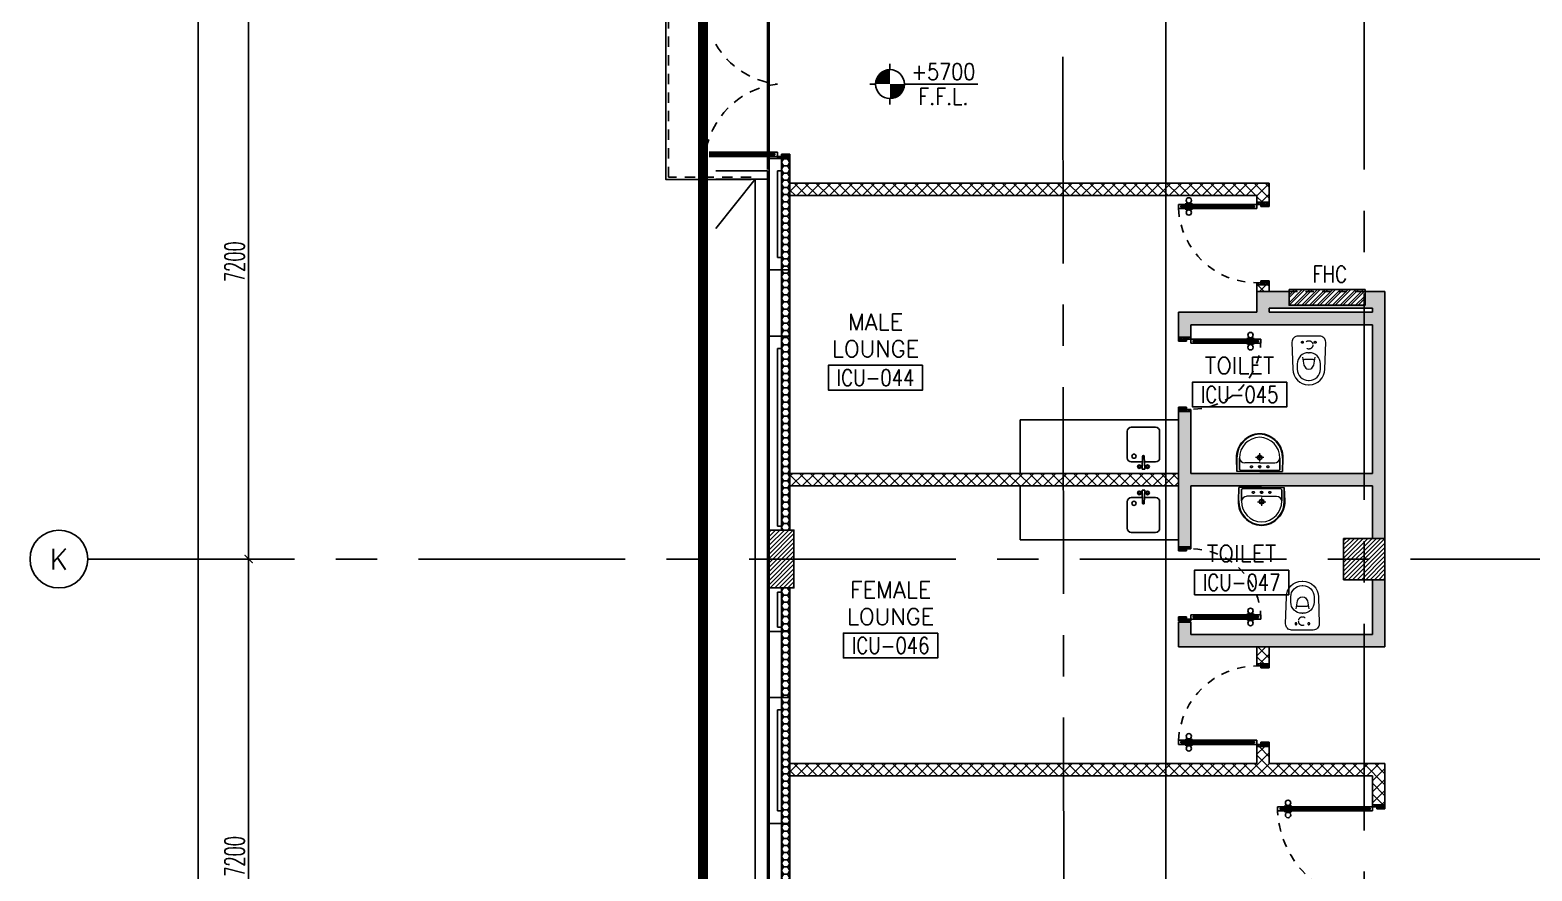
# Model space of a CAD drawing. Extents: x 276011.4 to 276105.3, y 57291.9 to 57371.4.
# Drawn here: x 276011.43 to 276029.6, y 57339.41 to 57349.59 of the extents above; entities that cross this region are included whole.
import ezdxf
from ezdxf.enums import TextEntityAlignment as Align

# ---------------------------------------------------------------- set-up
doc = ezdxf.new("R2010")
doc.units = 0
doc.header["$MEASUREMENT"] = 0
doc.header["$PDMODE"] = 34
for name, pattern in [('CENTER2', [1.125, 0.75, -0.125, 0.125, -0.125]), ('CENTERX2', [4, 2.5, -0.5, 0.5, -0.5]), ('DASHED', [0.75, 0.5, -0.25]), ('HIDDEN', [0.375, 0.25, -0.125]), ('HIDDEN2', [0.1875, 0.125, -0.0625])]:
    doc.linetypes.add(name, pattern=pattern)
doc.layers.get('0').update_dxf_attribs({"linetype": 'CONTINUOUS'})
doc.layers.get('DEFPOINTS').update_dxf_attribs({"linetype": 'CONTINUOUS'})
for name, color, linetype in [('AX-CR', 2, 'CONTINUOUS'), ('AX-DIM', 4, 'CONTINUOUS'), ('AX-TXT', 2, 'CONTINUOUS'), ('AXES', 11, 'CENTERX2'), ('COL', 5, 'CONTINUOUS'), ('DOOR', 7, 'CONTINUOUS'), ('ELEV', 2, 'CONTINUOUS'), ('FHC', 2, 'CONTINUOUS'), ('FIX', 3, 'CONTINUOUS'), ('HAT', 8, 'CONTINUOUS'), ('INSUL', 4, 'CONTINUOUS'), ('LEV-PL', 3, 'CONTINUOUS'), ('NON-MEDICAL', 5, 'CONTINUOUS'), ('RM-BOX', 4, 'CONTINUOUS'), ('RM-NAME', 2, 'CONTINUOUS'), ('RM-NO', 2, 'CONTINUOUS'), ('ROOF', 7, 'CONTINUOUS'), ('SHAFT', 3, 'CONTINUOUS'), ('STR', 5, 'CONTINUOUS'), ('SUNI-FUR', 11, 'CONTINUOUS'), ('TXT', 2, 'CONTINUOUS'), ('WALL', 2, 'CONTINUOUS'), ('WallType', 11, 'CONTINUOUS'), ('WallType2', 3, 'CONTINUOUS'), ('WIN', 3, 'CONTINUOUS')]:
    doc.layers.add(name, color=color, linetype=linetype)
doc.styles.add('ROMANS', font='ROMANS.shx', dxfattribs={"width": 0.6})
doc.styles.add('S', font='ROMANS.SHX')
doc.dimstyles.new('STANDARD in', dxfattribs={"dimtxt": 0.24, "dimasz": 0.1, "dimexe": 0.07, "dimexo": 0.05, "dimgap": 0.05, "dimtad": 1, "dimdec": 0, "dimlfac": 1000, "dimzin": 0, "dimdsep": 46, "dimtxsty": 'ROMANS', "dimblk": 'ARCHTICK', "dimcen": 0.05, "dimdle": 0.05, "dimclrd": 4, "dimclre": 4, "dimclrt": 2, "dimadec": 0, "dimazin": 0, "dimtfac": 1, "dimtdec": 0, "dimtmove": 2, "dimatfit": 3, "dimfxl": 0, "dimtolj": 1, "dimtzin": 0, "dimarcsym": 0})
pattern_1 = [(0, (0, 0), (0.075, 0.04330127), [0.05, -0.1]), (120, (0, 0), (-0.074999999836, 0.043301270284), [0.05, -0.1]), (60, (0, 0), (1.64e-10, 0.086602540284), [-0.1, 0.05])]
pattern_2 = [(45, (0, 0), (-0.066291260736, 0.066291260736), []), (135, (0, 0), (-0.066291260736, -0.066291260736), [])]

# ---------------------------------------------------------------- blocks, each defined once
blk = doc.blocks.new('*X82')
at = {"color": 0}
for p, q in [((73379, 162740), (73829, 163190)), ((73379, 162793), (73776, 163190)), ((73379, 162846), (73723, 163190)), ((73379, 162899), (73670, 163190)), ((73379, 162952), (73617, 163190)), ((73379, 163005), (73564, 163190)), ((73379, 163058), (73511, 163190)), ((73379, 163111), (73458, 163190)), ((73379, 163164), (73405, 163190)), ((73382, 162690), (73879, 163187)), ((73435, 162690), (73879, 163134)), ((73488, 162690), (73879, 163081)), ((73541, 162690), (73879, 163028)), ((73594, 162690), (73879, 162975)), ((73647, 162690), (73879, 162922)), ((73700, 162690), (73879, 162869)), ((73753, 162690), (73879, 162816)), ((73806, 162690), (73879, 162763)), ((73859, 162690), (73879, 162710))]:
    blk.add_line(p, q, dxfattribs=at)
blk = doc.blocks.new('AXL')
at = {"layer": 'AX-CR'}
blk.add_circle((-350, 0), 350, dxfattribs=at)
at = {"layer": 'AX-TXT', "style": 'ROMANS'}
blk.add_attdef('AX', text='', height=250, dxfattribs=at).set_placement((-350, 0), align=Align.MIDDLE)
blk = doc.blocks.new('_ARCHTICK')
at = {"color": 0, "linetype": 'ByBlock', "const_width": 0.15}
blk.add_lwpolyline([(-0.5, -0.5), (0.5, 0.5)], dxfattribs=at)
blk = doc.blocks.new('*D131')
at = {"layer": 'AX-DIM', "color": 4, "lineweight": -2, "ltscale": 0.3}
for p, q in [((276017.488, 57357.833), (276013.396, 57357.833)), ((276013.466, 57298.463), (276013.466, 57357.883)), ((276018.167, 57298.513), (276013.396, 57298.513))]:
    blk.add_line(p, q, dxfattribs=at)
at = {"layer": 'DEFPOINTS', "color": 0, "ltscale": 0.3}
for p in [(276013.466, 57357.833), (276017.538, 57357.833), (276018.217, 57298.513)]:
    blk.add_point(p, dxfattribs=at)
at = {"layer": 'AX-DIM', "color": 4, "lineweight": -2, "ltscale": 0.3, "xscale": 0.1, "yscale": 0.1, "zscale": 0.1}
for p, rotation in [((276013.466, 57357.833), 90), ((276013.466, 57298.513), 270)]:
    blk.add_blockref('_ARCHTICK', p, dxfattribs=dict(at, rotation=rotation))
at = {"layer": 'AX-DIM', "color": 2, "ltscale": 0.3, "insert": (276013.296, 57328.173), "char_height": 0.24, "attachment_point": 5, "rotation": 90, "style": 'ROMANS'}
blk.add_mtext('\\A1;59320', dxfattribs=at)
blk = doc.blocks.new('*D127')
at = {"layer": 'AX-DIM', "color": 4, "lineweight": -2, "ltscale": 0.3}
for p, q in [((276014.428, 57350.383), (276014.008, 57350.383)), ((276014.078, 57343.133), (276014.078, 57350.433)), ((276014.428, 57343.183), (276014.008, 57343.183))]:
    blk.add_line(p, q, dxfattribs=at)
at = {"layer": 'DEFPOINTS', "color": 0, "ltscale": 0.3}
for p in [(276014.078, 57350.383), (276014.478, 57350.383), (276014.478, 57343.183)]:
    blk.add_point(p, dxfattribs=at)
at = {"layer": 'AX-DIM', "color": 4, "lineweight": -2, "ltscale": 0.3, "xscale": 0.1, "yscale": 0.1, "zscale": 0.1}
for p, rotation in [((276014.078, 57350.383), 90), ((276014.078, 57343.183), 270)]:
    blk.add_blockref('_ARCHTICK', p, dxfattribs=dict(at, rotation=rotation))
at = {"layer": 'AX-DIM', "color": 2, "ltscale": 0.3, "insert": (276013.908, 57346.783), "char_height": 0.24, "attachment_point": 5, "rotation": 90, "style": 'ROMANS'}
blk.add_mtext('\\A1;7200', dxfattribs=at)
blk = doc.blocks.new('*D126')
at = {"layer": 'AX-DIM', "color": 4, "lineweight": -2, "ltscale": 0.3}
for p, q in [((276014.428, 57343.183), (276014.008, 57343.183)), ((276014.078, 57335.933), (276014.078, 57343.233)), ((276014.428, 57335.983), (276014.008, 57335.983))]:
    blk.add_line(p, q, dxfattribs=at)
at = {"layer": 'DEFPOINTS', "color": 0, "ltscale": 0.3}
for p in [(276014.078, 57343.183), (276014.478, 57343.183), (276014.478, 57335.983)]:
    blk.add_point(p, dxfattribs=at)
at = {"layer": 'AX-DIM', "color": 4, "lineweight": -2, "ltscale": 0.3, "xscale": 0.1, "yscale": 0.1, "zscale": 0.1}
for p, rotation in [((276014.078, 57343.183), 90), ((276014.078, 57335.983), 270)]:
    blk.add_blockref('_ARCHTICK', p, dxfattribs=dict(at, rotation=rotation))
at = {"layer": 'AX-DIM', "color": 2, "ltscale": 0.3, "insert": (276013.908, 57339.583), "char_height": 0.24, "attachment_point": 5, "rotation": 90, "style": 'ROMANS'}
blk.add_mtext('\\A1;7200', dxfattribs=at)
blk = doc.blocks.new('COL50')
at = {"layer": 'COL'}
blk.add_lwpolyline([(-250, 250), (-250, -250), (250, -250), (250, 250)], close=True, dxfattribs=at)
blk = doc.blocks.new('LEV1')
at = {"layer": 'LEV-PL'}
for p, q in [((0, 245), (0, 175)), ((-175, 0), (-245, 0)), ((175, 0), (1061, 0)), ((0, -175), (0, -245))]:
    blk.add_line(p, q, dxfattribs=at)
at = {"layer": 'LEV-PL', "const_width": 175}
for points in [[(-88, 0, -0.414214), (0, 88, -1)], [(88, 0, -0.414214), (0, -88, -1)]]:
    blk.add_lwpolyline(points, format="xyb", dxfattribs=at)
at = {"layer": 'LEV-PL'}
blk.add_circle((0, 0), 175, dxfattribs=at)
at = {"layer": 'LEV-PL', "color": 4, "style": 'S', "width": 0.85}
for tag, p in [('+0000', (646, 50)), ('F.F.L.', (646, -250))]:
    blk.add_attdef(tag, text='', height=200, dxfattribs=at).set_placement(p, align=Align.CENTER)
blk = doc.blocks.new('RM1')
at = {"layer": 'RM-BOX'}
blk.add_lwpolyline([(570, -200), (-570, -200), (-570, -500), (570, -500)], close=True, dxfattribs=at)
at = {"layer": 'RM-NAME', "style": 'ROMANS'}
for tag, p in [('ROOMNAME1', (0, 324)), ('ROOMNAME2', (0, 0))]:
    blk.add_attdef(tag, text='', height=200, dxfattribs=at).set_placement(p, align=Align.MIDDLE)
at = {"layer": 'RM-NO', "style": 'ROMANS', "width": 0.8}
blk.add_attdef('ROOMNO', text='', height=200, dxfattribs=at).set_placement((0, -350), align=Align.MIDDLE)
blk = doc.blocks.new('DOOR90')
at = {"layer": 'DOOR', "color": 0, "linetype": 'ByBlock'}
for p, q in [((-150, 0), (-150, -25)), ((-150, 0), (0, 0)), ((0, -50), (0, 0)), ((-1000, -25), (-1000, -75)), ((-1000, -75), (-1000, -25)), ((-950, -25), (-1000, -25)), ((-950, -75), (-1000, -75)), ((-970, -42), (-970, -58)), ((-950, -42), (-970, -42)), ((-950, -58), (-970, -58)), ((-950, -25), (-950, -42)), ((-950, -58), (-950, -75)), ((-918, -25), (-918, -18)), ((-828, -18), (-918, -18)), ((-918, -75), (-918, -82)), ((-828, -82), (-918, -82)), ((-905, -18), (-905, -9)), ((-905, -9), (-840, -9)), ((-905, -18), (-840, -18)), ((-905, -82), (-905, -91)), ((-905, -82), (-840, -82)), ((-905, -91), (-840, -91)), ((-840, -18), (-840, -9)), ((-840, -82), (-840, -91)), ((-828, -25), (-828, -18)), ((-828, -75), (-828, -82)), ((-200, -42), (-200, -25)), ((-200, -25), (-150, -25)), ((-180, -42), (-200, -42)), ((-200, -75), (-200, -58)), ((-200, -58), (-180, -58)), ((-150, -75), (-200, -75)), ((-180, -58), (-180, -42)), ((-150, -75), (-150, -25)), ((-150, -25), (-100, -25)), ((-100, -25), (-100, -50)), ((-100, -50), (0, -50)), ((-150, -900), (-150, -875)), ((-150, -875), (-100, -875)), ((0, -900), (-150, -900)), ((-150, -900), (0, -900)), ((-100, -850), (0, -850)), ((-100, -875), (-100, -850)), ((0, -850), (0, -900))]:
    blk.add_line(p, q, dxfattribs=at)
at = {"layer": 'DOOR', "color": 9, "linetype": 'ByBlock'}
for p, q in [((0, -50), (-114, 0)), ((0, -50), (-40, 0)), ((0, -50), (-100, -37)), ((0, -850), (-114, -900)), ((0, -850), (-100, -863)), ((0, -850), (-40, -900))]:
    blk.add_line(p, q, dxfattribs=at)
at = {"layer": 'DOOR', "linetype": 'ByBlock'}
for p, q in [((-200, -25), (-950, -25)), ((-200, -42), (-950, -42)), ((-200, -58), (-950, -58)), ((-950, -75), (-200, -75))]:
    blk.add_line(p, q, dxfattribs=at)
at = {"layer": 'DOOR', "color": 0, "linetype": 'ByBlock'}
for centre in [(-873, 24), (-873, -124)]:
    blk.add_circle(centre, 32.4, dxfattribs=at)
at = {"layer": 'DOOR', "color": 9, "linetype": 'ByBlock'}
for centre, radius, start, end in [((0, -50), 154, 161.1053, 166.2858), ((0, -50), 134, 158.1598, 169.28), ((0, -50), 94.4, 148.0182, 180), ((0, -50), 74.4, 137.7764, 180), ((0, -50), 114, 154.0838, 167.3774), ((0, -50), 54.4, 113.2074, 180), ((0, -50), 34.4, 90, 180), ((0, -50), 14.4, 90, 180), ((0, -850), 154, 193.7142, 198.8947), ((0, -850), 134, 190.72, 201.8402), ((0, -850), 94.4, 180, 211.9818), ((0, -850), 74.4, 180, 222.2236), ((0, -850), 54.4, 180, 246.7926), ((0, -850), 34.4, 180, 270), ((0, -850), 14.4, 180, 270)]:
    blk.add_arc(centre, radius, start, end, dxfattribs=at)
at = {"layer": 'DOOR', "linetype": 'HIDDEN', "ltscale": 0.5}
blk.add_arc((-150, -25), 850, 180, 270, dxfattribs=at)
blk = doc.blocks.new('DOOR100')
at = {"layer": 'DOOR', "color": 0, "linetype": 'ByBlock'}
for p, q in [((-25, 1300), (-75, 1300)), ((-75, 1300), (-25, 1300)), ((-75, 1250), (-75, 1300)), ((-25, 1250), (-25, 1300)), ((-82, 1205), (-91, 1205)), ((-91, 1205), (-91, 1140)), ((-82, 1140), (-91, 1140)), ((-75, 1218), (-82, 1218)), ((-82, 1128), (-82, 1218)), ((-82, 1205), (-82, 1140)), ((-75, 1128), (-82, 1128)), ((-58, 1250), (-75, 1250)), ((-42, 1270), (-58, 1270)), ((-58, 1250), (-58, 1270)), ((-42, 1250), (-42, 1270)), ((-25, 1250), (-42, 1250)), ((-25, 1218), (-18, 1218)), ((-25, 1128), (-18, 1128)), ((-18, 1128), (-18, 1218)), ((-18, 1205), (-9, 1205)), ((-18, 1205), (-18, 1140)), ((-18, 1140), (-9, 1140)), ((-9, 1205), (-9, 1140)), ((-75, 200), (-58, 200)), ((-75, 150), (-75, 200)), ((-58, 200), (-58, 180)), ((-42, 200), (-25, 200)), ((-42, 180), (-42, 200)), ((-25, 200), (-25, 150)), ((-1200, 0), (-1200, 150)), ((-1200, 150), (-1175, 150)), ((-1200, 150), (-1200, 0)), ((-1150, 0), (-1200, 0)), ((-1175, 150), (-1175, 100)), ((-1175, 100), (-1150, 100)), ((-1150, 100), (-1150, 0)), ((-75, 150), (-25, 150)), ((-58, 180), (-42, 180)), ((-50, 100), (-50, 0)), ((-25, 100), (-50, 100)), ((-50, 0), (0, 0)), ((0, 150), (-25, 150)), ((-25, 150), (-25, 100)), ((0, 150), (0, 0))]:
    blk.add_line(p, q, dxfattribs=at)
at = {"layer": 'DOOR', "linetype": 'ByBlock'}
for p, q in [((-75, 1250), (-75, 200)), ((-58, 200), (-58, 1250)), ((-42, 200), (-42, 1250)), ((-25, 200), (-25, 1250)), ((0, 0), (0, 150))]:
    blk.add_line(p, q, dxfattribs=at)
at = {"layer": 'DOOR', "color": 9, "linetype": 'ByBlock'}
for p, q in [((-1150, 0), (-1200, 114)), ((-1150, 0), (-1200, 40)), ((-1150, 0), (-1163, 100)), ((-50, 0), (0, 114)), ((-50, 0), (-37, 100)), ((-50, 0), (0, 40))]:
    blk.add_line(p, q, dxfattribs=at)
at = {"layer": 'DOOR', "color": 0, "linetype": 'ByBlock'}
for centre in [(-124, 1173), (24, 1173)]:
    blk.add_circle(centre, 32.4, dxfattribs=at)
at = {"layer": 'DOOR', "linetype": 'HIDDEN', "ltscale": 0.5}
blk.add_arc((-25, 150), 1150, 90, 180.0001, dxfattribs=at)
at = {"layer": 'DOOR', "color": 9, "linetype": 'ByBlock'}
for centre, radius, start, end in [((-1150, 0), 154, 103.7142, 108.8947), ((-1150, 0), 134, 100.72, 111.8402), ((-1150, 0), 94.4, 90, 121.9818), ((-1150, 0), 74.4, 90, 132.2236), ((-1150, 0), 54.4, 90, 156.7926), ((-1150, 0), 34.4, 90, 180), ((-1150, 0), 14.4, 90, 180), ((-50, 0), 94.4, 58.0182, 90), ((-50, 0), 74.4, 47.7764, 90), ((-50, 0), 54.4, 23.2074, 90), ((-50, 0), 34.4, 0, 90), ((-50, 0), 14.4, 0, 90), ((-50, 0), 134, 68.1598, 79.28), ((-50, 0), 114, 64.0838, 77.3774), ((-50, 0), 154, 71.1053, 76.2858)]:
    blk.add_arc(centre, radius, start, end, dxfattribs=at)
blk = doc.blocks.new('C11')
at = {"layer": 'HAT'}
h = blk.add_hatch(dxfattribs=at)
h.set_pattern_fill('ANSI31', color=256, scale=300, style=0)
h.set_pattern_definition([(45, (-248556.182, -75061.005), (-26.5165043, 26.5165043), [])])
h.paths.add_polyline_path([(300, 700), (0, 700), (0, 350), (300, 350)])
h.paths.add_polyline_path([(300, 350), (0, 350), (0, 0), (300, 0)])
at = {"layer": 'COL'}
blk.add_lwpolyline([(300, 700), (300, 0), (0, 0), (0, 700)], close=True, dxfattribs=at)
blk = doc.blocks.new('DOOR-10')
at = {"layer": 'DOOR', "color": 0, "linetype": 'ByBlock'}
for p, q in [((-26, 1100), (-76, 1100)), ((-76, 1100), (-26, 1100)), ((-76, 1050), (-76, 1100)), ((-26, 1050), (-26, 1100)), ((-83, 1005), (-92, 1005)), ((-92, 1005), (-92, 940)), ((-83, 940), (-92, 940)), ((-76, 1018), (-83, 1018)), ((-83, 928), (-83, 1018)), ((-83, 1005), (-83, 940)), ((-76, 928), (-83, 928)), ((-59, 1050), (-76, 1050)), ((-43, 1070), (-59, 1070)), ((-59, 1050), (-59, 1070)), ((-43, 1050), (-43, 1070)), ((-26, 1050), (-43, 1050)), ((-26, 1018), (-18, 1018)), ((-26, 928), (-18, 928)), ((-18, 928), (-18, 1018)), ((-18, 1005), (-9, 1005)), ((-18, 1005), (-18, 940)), ((-18, 940), (-9, 940)), ((-9, 1005), (-9, 940)), ((-76, 200), (-59, 200)), ((-76, 150), (-76, 200)), ((-59, 200), (-59, 180)), ((-43, 200), (-26, 200)), ((-43, 180), (-43, 200)), ((-26, 200), (-26, 150)), ((-1001, 0), (-1001, 150)), ((-1001, 150), (-976, 150)), ((-1001, 150), (-1001, 0)), ((-951, 0), (-1001, 0)), ((-976, 150), (-976, 100)), ((-976, 100), (-951, 100)), ((-951, 100), (-951, 0)), ((-76, 150), (-26, 150)), ((-59, 180), (-43, 180)), ((-51, 100), (-51, 0)), ((-26, 100), (-51, 100)), ((-51, 0), (-1, 0)), ((-1, 150), (-26, 150)), ((-26, 150), (-26, 100))]:
    blk.add_line(p, q, dxfattribs=at)
at = {"layer": 'DOOR', "linetype": 'ByBlock'}
for p, q in [((-76, 1050), (-76, 200)), ((-59, 200), (-59, 1050)), ((-43, 200), (-43, 1050)), ((-26, 200), (-26, 1050))]:
    blk.add_line(p, q, dxfattribs=at)
at = {"layer": 'DOOR', "color": 9, "linetype": 'ByBlock'}
for p, q in [((-951, 0), (-1001, 114)), ((-951, 0), (-1001, 40)), ((-951, 0), (-964, 100)), ((-51, 0), (-1, 114)), ((-51, 0), (-37, 100)), ((-51, 0), (-1, 40)), ((-1, 0), (-1, 150))]:
    blk.add_line(p, q, dxfattribs=at)
at = {"layer": 'DOOR', "color": 0, "linetype": 'ByBlock'}
for centre in [(-124, 973), (23, 973)]:
    blk.add_circle(centre, 32.4, dxfattribs=at)
at = {"layer": 'DOOR', "linetype": 'HIDDEN', "ltscale": 0.5}
blk.add_arc((-23, 149), 952, 93.1482, 179.9482, dxfattribs=at)
at = {"layer": 'DOOR', "color": 9, "linetype": 'ByBlock'}
for centre, radius, start, end in [((-951, 0), 154, 103.7142, 108.8947), ((-951, 0), 134, 100.72, 111.8402), ((-951, 0), 94.4, 90, 121.9818), ((-951, 0), 74.4, 90, 132.2236), ((-951, 0), 54.4, 90, 156.7926), ((-951, 0), 34.4, 90, 180), ((-951, 0), 14.4, 90, 180), ((-51, 0), 94.4, 58.0182, 90), ((-51, 0), 74.4, 47.7764, 90), ((-51, 0), 54.4, 23.2074, 90), ((-51, 0), 34.4, 0, 90), ((-51, 0), 14.4, 0, 90), ((-51, 0), 134, 68.1598, 79.28), ((-51, 0), 114, 64.0838, 77.3774), ((-51, 0), 154, 71.1053, 76.2858)]:
    blk.add_arc(centre, radius, start, end, dxfattribs=at)
blk = doc.blocks.new('WC1')
at = {"layer": 'FIX', "lineweight": 20}
for p, q in [((-210, 204), (-538, 194)), ((-727, 5), (-727, -5)), ((-674, 5), (-674, -5)), ((-534, 24), (-540, 0)), ((-540, 0), (-534, -24)), ((-475, 141), (-538, 141)), ((-395, 76), (-490, 60)), ((-339, 5), (-339, -5)), ((-538, -141), (-475, -141)), ((-490, -60), (-395, -76)), ((-538, -194), (-210, -204))]:
    blk.add_line(p, q, dxfattribs=at)
at = {"layer": 'FIX', "linetype": 'Continuous', "lineweight": 20}
blk.add_line((-420, -47), (-420, 45), dxfattribs=at)
at = {"layer": 'FIX', "lineweight": 20}
blk.add_lwpolyline([(-213, -204), (-210, -204, 0.414214), (-137, -131), (-137, 0), (-137, 131, 0.414214), (-210, 204)], format="xyb", dxfattribs=at)
at = {"layer": 'FIX', "linetype": 'HIDDEN2', "lineweight": 20, "ltscale": 0.3}
blk.add_circle((-245, 0), 49.8, dxfattribs=at)
at = {"layer": 'FIX', "linetype": 'HIDDEN', "lineweight": 20, "ltscale": 0.05}
for centre in [(-213, 78), (-213, -77)]:
    blk.add_circle(centre, 11.6, dxfattribs=at)
at = {"layer": 'FIX', "lineweight": 20}
for centre, radius, start, end in [((-538, 5), 189, 90, 180), ((-538, 5), 136, 90, 180), ((-473, -7), 68.2, 128.9242, 152.8468), ((-464, -18), 82, 108.496, 128.9242), ((-475, 5), 136, 360, 90), ((-538, -5), 189, 180, 270), ((-538, -5), 136, 180, 270), ((-473, 7), 68.2, 207.1532, 231.0758), ((-464, 18), 82, 231.0758, 251.504), ((-475, -5), 136, 270, 0)]:
    blk.add_arc(centre, radius, start, end, dxfattribs=at)
at = {"layer": 'FIX', "linetype": 'Continuous', "lineweight": 20}
for centre, start, end in [((-443, 46), 357.6662, 91.6121), ((-442, -46), 268.3879, 2.3338)]:
    blk.add_arc(centre, 22.3, start, end, dxfattribs=at)
blk = doc.blocks.new('LAV1')
at = {"layer": 'FIX', "linetype": 'ByBlock', "ltscale": 0.3}
for p, q in [((-280, 210), (-275, 50)), ((-245, 210), (-245, 85)), ((245, 210), (245, 85)), ((280, 210), (275, 50)), ((0, 60), (-220, 60)), ((0, 60), (220, 60))]:
    blk.add_line(p, q, dxfattribs=at)
at = {"layer": 'FIX', "linetype": 'Continuous', "lineweight": 20}
for p, q in [((-275, 210), (-275, 50)), ((275, 210), (275, 50)), ((0, 50), (-275, 50)), ((0, 50), (-252, 50)), ((0, 155), (-181, 155)), ((0, 155), (181, 155)), ((0, 50), (252, 50)), ((0, 50), (275, 50))]:
    blk.add_line(p, q, dxfattribs=at)
at = {"layer": 'FIX', "linetype": 'DASHED', "lineweight": 20, "ltscale": 0.05}
for p, q in [((50, 220), (-50, 220)), ((0, 170), (0, 270)), ((0, 170), (0, 270))]:
    blk.add_line(p, q, dxfattribs=at)
at = {"layer": 'FIX', "lineweight": 20}
for p, q in [((16, 107), (-15, 107)), ((0, 92), (0, 123))]:
    blk.add_line(p, q, dxfattribs=at)
for centre, radius in [((0, 220), 29.5), ((0, 220), 22.5), ((0, 107), 15.5)]:
    blk.add_circle(centre, radius, dxfattribs=at)
at = {"layer": 'FIX', "linetype": 'HIDDEN', "lineweight": 20, "ltscale": 0.05}
for centre in [(-100, 107), (100, 107)]:
    blk.add_circle(centre, 12.4, dxfattribs=at)
at = {"layer": 'FIX', "linetype": 'ByBlock', "ltscale": 0.3}
for centre, radius, start, end in [((7, 220), 287, 91.3776, 182.0064), ((-7, 220), 287, 357.9936, 88.6224), ((-220, 85), 24.9, 179.7021, 269.9486), ((220, 85), 24.9, 270.0514, 0.2979)]:
    blk.add_arc(centre, radius, start, end, dxfattribs=at)
at = {"layer": 'FIX', "linetype": 'Continuous', "lineweight": 20}
for centre, radius, start, end in [((8, 217), 283, 91.6988, 181.351), ((8, 212), 253, 91.7328, 180.4884), ((-8, 217), 283, 358.649, 88.3012), ((-8, 212), 253, 359.5116, 88.2672), ((-179, 222), 66.9, 190.2006, 268.0786), ((179, 222), 66.9, 271.9214, 349.7994)]:
    blk.add_arc(centre, radius, start, end, dxfattribs=at)

msp = doc.modelspace()

# ---------------------------------------------------------------- hatches: boundary and pattern name
at = {"layer": 'FHC', "linetype": 'ByBlock', "ltscale": 0.3}
h = msp.add_hatch(dxfattribs=at)
h.set_pattern_fill('ANSI32', color=250, scale=0.175, style=0)
h.set_pattern_definition([(45, (275794.469317, 57315.20442), (-0.046403883, 0.046403883), []), (45, (275794.50025, 57315.20442), (-0.046403883, 0.046403883), [])])
h.paths.add_polyline_path([(276027.5855, 57346.2554), (276027.5855, 57346.4454), (276026.6655, 57346.4454), (276026.6655, 57346.2554)])
h.paths.add_polyline_path([(276026.4529, 57345.8343), (276026.4529, 57346.2551), (276026.7154, 57346.2551), (276026.7154, 57345.8343)], flags=9)
at = {"layer": 'WallType', "linetype": 'ByBlock', "ltscale": 0.3}
h = msp.add_hatch(dxfattribs=at)
h.set_pattern_fill('ANSI37', color=256, scale=0.75, style=0)
h.set_pattern_definition(pattern_2)
h.paths.add_polyline_path([(276023.9307, 57347.7329), (276020.6255, 57347.7329), (276020.6255, 57347.5829), (276023.9308, 57347.5829)])
h.paths.add_polyline_path([(276025.1755, 57347.7329), (276023.9307, 57347.7329), (276023.9308, 57347.5829), (276025.1755, 57347.5829)])
h.paths.add_polyline_path([(276026.4255, 57347.7329), (276025.1755, 57347.7329), (276025.1755, 57347.5829), (276026.2755, 57347.5829), (276026.2755, 57347.5017), (276026.4255, 57347.5017)])
h.paths.add_polyline_path([(276026.4255, 57346.5017), (276026.2755, 57346.5017), (276026.2755, 57346.4204), (276026.4255, 57346.4204)])
h = msp.add_hatch(dxfattribs=at)
h.set_pattern_fill('ANSI37', color=256, scale=0.75, style=0)
h.set_pattern_definition(pattern_2)
h.paths.add_polyline_path([(276023.9339, 57344.2204), (276020.6255, 57344.2204), (276020.6255, 57344.0704), (276023.934, 57344.0704)])
h.paths.add_polyline_path([(276025.1755, 57344.2204), (276023.9339, 57344.2204), (276023.934, 57344.0704), (276025.1755, 57344.0704)])
h.paths.add_polyline_path([(276025.3255, 57344.2204), (276025.1755, 57344.2204), (276025.1755, 57344.0704), (276025.3255, 57344.0704)])
h = msp.add_hatch(dxfattribs=at)
h.set_pattern_fill('ANSI37', color=256, scale=0.75, style=0)
h.set_pattern_definition(pattern_2)
h.paths.add_polyline_path([(276023.9371, 57340.7079), (276020.6255, 57340.7079), (276020.6255, 57340.5579), (276023.9372, 57340.5579)])
h.paths.add_polyline_path([(276025.1755, 57340.7079), (276023.9371, 57340.7079), (276023.9372, 57340.5579), (276025.1755, 57340.5579)])
h.paths.add_polyline_path([(276027.5755, 57340.7079), (276026.4255, 57340.7079), (276026.4255, 57340.9142), (276026.2755, 57340.9142), (276026.2755, 57340.7079), (276025.1755, 57340.7079), (276025.1755, 57340.5579), (276027.5755, 57340.5579)])
h.paths.add_polyline_path([(276027.8255, 57340.7079), (276027.5755, 57340.7079), (276027.5755, 57340.5579), (276027.6755, 57340.5579), (276027.6755, 57340.2079), (276027.8255, 57340.2079)])
h.paths.add_polyline_path([(276026.4255, 57342.1204), (276026.2755, 57342.1204), (276026.2755, 57341.9142), (276026.4255, 57341.9142)])
at = {"layer": 'WallType2', "linetype": 'ByBlock', "ltscale": 0.3}
h = msp.add_hatch(dxfattribs=at)
h.set_pattern_fill('HONEY', color=256, scale=0.4, style=0)
h.set_pattern_definition(pattern_1)
h.paths.add_polyline_path([(276020.6255, 57346.6829), (276020.5255, 57346.6829), (276020.5255, 57345.8829), (276020.6255, 57345.8829)])
h.paths.add_polyline_path([(276020.6255, 57347.7329), (276020.6255, 57347.8829), (276020.6255, 57348.0329), (276020.5255, 57348.0329), (276020.5255, 57346.6829), (276020.6255, 57346.6829)])
h = msp.add_hatch(dxfattribs=at)
h.set_pattern_fill('HONEY', color=256, scale=0.4, style=0)
h.set_pattern_definition(pattern_1)
h.paths.add_polyline_path([(276027.8255, 57346.4204), (276027.5855, 57346.4204), (276027.5855, 57346.2554), (276027.5755, 57346.2554), (276027.5755, 57346.2204), (276027.6755, 57346.2204), (276027.6755, 57346.1704), (276027.5755, 57346.1704), (276027.5755, 57346.0204), (276027.6755, 57346.0204), (276027.6755, 57344.2204), (276027.5755, 57344.2204), (276027.5755, 57344.0704), (276027.6755, 57344.0704), (276027.6755, 57343.4329), (276027.8255, 57343.4329)])
h.paths.add_polyline_path([(276027.8255, 57342.9329), (276027.6755, 57342.9329), (276027.6755, 57342.2704), (276027.5755, 57342.2704), (276027.5755, 57342.1204), (276027.8255, 57342.1204)])
h.paths.add_polyline_path([(276027.5755, 57342.2704), (276025.4755, 57342.2704), (276025.4755, 57342.4204), (276025.3255, 57342.4204), (276025.3255, 57342.1204), (276026.2755, 57342.1204), (276027.5755, 57342.1204)])
h.paths.add_polyline_path([(276025.4755, 57344.0704), (276027.5755, 57344.0704), (276027.5755, 57344.2204), (276025.4755, 57344.2204), (276025.4755, 57344.9704), (276025.3255, 57344.9704), (276025.3255, 57344.2204), (276025.3255, 57343.3204), (276025.4755, 57343.3204)])
h.paths.add_polyline_path([(276025.4755, 57346.0204), (276027.5755, 57346.0204), (276027.5755, 57346.1704), (276026.4263, 57346.1704), (276026.4255, 57346.2204), (276027.5755, 57346.2204), (276027.5755, 57346.2554), (276026.6655, 57346.2554), (276026.6655, 57346.4204), (276026.2755, 57346.4204), (276026.2755, 57346.1704), (276025.3255, 57346.1704), (276025.3255, 57345.8704), (276025.4755, 57345.8704)])
h = msp.add_hatch(dxfattribs=at)
h.set_pattern_fill('HONEY', color=256, scale=0.4, style=0)
h.set_pattern_definition(pattern_1)
h.paths.add_polyline_path([(276020.6255, 57345.8829), (276020.5255, 57345.8829), (276020.5255, 57343.5329), (276020.6255, 57343.5329), (276020.6255, 57344.2204)])
h = msp.add_hatch(dxfattribs=at)
h.set_pattern_fill('HONEY', color=256, scale=0.4, style=0)
h.set_pattern_definition(pattern_1)
h.paths.add_polyline_path([(276020.6255, 57342.8329), (276020.5255, 57342.8329), (276020.5255, 57342.3079), (276020.6255, 57342.3079)])
h = msp.add_hatch(dxfattribs=at)
h.set_pattern_fill('HONEY', color=256, scale=0.4, style=0)
h.set_pattern_definition(pattern_1)
h.paths.add_polyline_path([(276020.6255, 57342.3079), (276020.5255, 57342.3079), (276020.5255, 57341.5079), (276020.6255, 57341.5079)])
h = msp.add_hatch(dxfattribs=at)
h.set_pattern_fill('HONEY', color=256, scale=0.4, style=0)
h.set_pattern_definition(pattern_1)
h.paths.add_polyline_path([(276020.6255, 57340.7079), (276020.6255, 57341.5079), (276020.5255, 57341.5079), (276020.5255, 57339.9829), (276020.6255, 57339.9829)])
h = msp.add_hatch(dxfattribs=at)
h.set_pattern_fill('HONEY', color=256, scale=0.4, style=0)
h.set_pattern_definition(pattern_1)
h.paths.add_polyline_path([(276020.6255, 57339.9829), (276020.5255, 57339.9829), (276020.5255, 57339.1829), (276020.6255, 57339.1829)])

# ---------------------------------------------------------------- linework, layer by layer
at = {"layer": 'AXES'}
for p, q in [((276027.5755, 57291.8986), (276027.5755, 57370.7113)), ((276020.3555, 57291.8986), (276020.3555, 57370.3613)), ((276020.3755, 57291.8986), (276020.3755, 57370.3613)), ((276023.9755, 57298.7629), (276023.9217, 57357.5829)), ((276012.1331, 57343.1829), (276036.5755, 57343.1829))]:
    msp.add_line(p, q, dxfattribs=at)
at = {"layer": 'DOOR', "linetype": 'ByBlock'}
for p, q in [((276019.6505, 57348.1079), (276020.4255, 57348.1079)), ((276020.4255, 57348.0909), (276019.6505, 57348.0909)), ((276020.4255, 57348.0749), (276019.6505, 57348.0749)), ((276020.4255, 57348.0579), (276019.6505, 57348.0579))]:
    msp.add_line(p, q, dxfattribs=at)
at = {"layer": 'DOOR', "color": 0, "linetype": 'ByBlock'}
for p, q in [((276020.4255, 57348.1079), (276020.4255, 57348.0909)), ((276020.4755, 57348.1079), (276020.4255, 57348.1079)), ((276020.4255, 57348.0909), (276020.4455, 57348.0909)), ((276020.4455, 57348.0909), (276020.4455, 57348.0749)), ((276020.4755, 57348.1079), (276020.4755, 57348.0579)), ((276020.5255, 57348.0829), (276020.6255, 57348.0829)), ((276020.5255, 57348.0579), (276020.5255, 57348.0829)), ((276020.6255, 57348.0829), (276020.6255, 57348.0329)), ((276020.4255, 57348.0749), (276020.4255, 57348.0579)), ((276020.4455, 57348.0749), (276020.4255, 57348.0749)), ((276020.4255, 57348.0579), (276020.4755, 57348.0579)), ((276020.4755, 57348.0329), (276020.4755, 57348.0579)), ((276020.4755, 57348.0579), (276020.5255, 57348.0579)), ((276020.6255, 57348.0329), (276020.4755, 57348.0329))]:
    msp.add_line(p, q, dxfattribs=at)
at = {"layer": 'DOOR', "color": 9, "linetype": 'ByBlock'}
for q in [(276020.5118, 57348.0329), (276020.5255, 57348.0696), (276020.5854, 57348.0329)]:
    msp.add_line((276020.6255, 57348.0829), q, dxfattribs=at)
at = {"layer": 'DOOR', "linetype": 'HIDDEN', "ltscale": 0.5}
for centre, start, end in [((276020.5827, 57349.9152), 210.22773, 263.76895), ((276020.5827, 57347.9507), 96.23105, 173.76905)]:
    msp.add_arc(centre, 0.9881, start, end, dxfattribs=at)
at = {"layer": 'DOOR', "color": 9, "linetype": 'ByBlock'}
for radius, start, end in [(0.0944, 180, 211.98181), (0.0744, 180, 222.22357), (0.0544, 180, 246.79262), (0.0344, 180, 270), (0.0144, 180, 270), (0.1544, 193.71423, 198.89471), (0.1344, 190.71998, 201.84015), (0.1144, 192.62257, 205.91616)]:
    msp.add_arc((276020.6255, 57348.0829), radius, start, end, dxfattribs=at)
at = {"layer": 'ELEV', "linetype": 'CENTER2', "const_width": 0.12}
msp.add_lwpolyline([(276019.5748, 57297.3867), (276019.5748, 57361.2249)], dxfattribs=at)
at = {"layer": 'FHC', "linetype": 'ByBlock', "ltscale": 0.3}
msp.add_lwpolyline([(276026.6655, 57346.4454), (276027.5855, 57346.4454), (276027.5855, 57346.2554), (276026.6655, 57346.2554)], close=True, dxfattribs=at)
at = {"layer": 'INSUL'}
for p, q in [((276020.5255, 57346.6829), (276020.5255, 57348.0329)), ((276020.4755, 57346.8329), (276020.4755, 57347.8829)), ((276020.4755, 57347.8829), (276020.5255, 57347.8829)), ((276020.4755, 57346.8329), (276020.5255, 57346.8329)), ((276020.4755, 57343.5829), (276020.4755, 57345.7329)), ((276020.4755, 57345.7329), (276020.5255, 57345.7329)), ((276020.5255, 57343.5329), (276020.5255, 57345.8829)), ((276020.4755, 57343.5829), (276020.5255, 57343.5829)), ((276020.5255, 57342.8329), (276020.5255, 57342.3079)), ((276020.4755, 57342.7829), (276020.4755, 57342.3609)), ((276020.5255, 57342.7829), (276020.4755, 57342.7829)), ((276020.5225, 57342.3579), (276020.4785, 57342.3579)), ((276020.4755, 57341.3549), (276020.4755, 57340.1329)), ((276020.4785, 57341.3579), (276020.5225, 57341.3579)), ((276020.5255, 57341.5079), (276020.5255, 57339.9829)), ((276020.4755, 57340.1329), (276020.5255, 57340.1329))]:
    msp.add_line(p, q, dxfattribs=at)
for centre, start, end in [((276020.4785, 57342.3609), 180, 270), ((276020.5225, 57342.3609), 270, 360), ((276020.4785, 57341.3549), 90, 180), ((276020.5225, 57341.3549), 360, 90)]:
    msp.add_arc(centre, 0.003, start, end, dxfattribs=at)
at = {"layer": 'NON-MEDICAL'}
for p, q in [((276023.411, 57344.8704), (276025.3255, 57344.8704)), ((276023.411, 57344.2204), (276023.411, 57344.8704)), ((276024.7068, 57344.7296), (276024.7068, 57344.4085)), ((276025.0496, 57344.7795), (276024.7567, 57344.7795)), ((276025.0995, 57344.4085), (276025.0995, 57344.7296)), ((276024.7567, 57344.3586), (276024.8931, 57344.3586)), ((276024.8871, 57344.2704), (276024.8931, 57344.4257)), ((276024.8871, 57344.2704), (276024.9191, 57344.2704)), ((276024.9191, 57344.2704), (276024.9131, 57344.4257)), ((276024.9131, 57344.3586), (276025.0496, 57344.3586)), ((276023.411, 57344.065), (276023.411, 57343.415)), ((276024.7567, 57343.9268), (276024.8931, 57343.9268)), ((276024.8871, 57344.015), (276024.9191, 57344.015)), ((276024.8871, 57344.015), (276024.8931, 57343.8597)), ((276024.9191, 57344.015), (276024.9131, 57343.8597)), ((276024.9131, 57343.9268), (276025.0496, 57343.9268)), ((276024.7068, 57343.5558), (276024.7068, 57343.8769)), ((276025.0995, 57343.8769), (276025.0995, 57343.5558)), ((276023.411, 57343.415), (276025.3255, 57343.415)), ((276025.0496, 57343.506), (276024.7567, 57343.506))]:
    msp.add_line(p, q, dxfattribs=at)
for centre, radius in [((276024.7887, 57344.4281), 0.0255), ((276024.8534, 57344.3015), 0.0217), ((276024.8534, 57344.3015), 0.014), ((276024.9529, 57344.3015), 0.0217), ((276024.9529, 57344.3015), 0.014), ((276024.8534, 57343.9839), 0.0217), ((276024.8534, 57343.9839), 0.014), ((276024.9529, 57343.9839), 0.0217), ((276024.9529, 57343.9839), 0.014), ((276024.7887, 57343.8574), 0.0255)]:
    msp.add_circle(centre, radius, dxfattribs=at)
for centre, radius, start, end in [((276024.7567, 57344.7296), 0.0499, 90, 180), ((276025.0496, 57344.7296), 0.0499, 0, 90), ((276024.7567, 57344.4085), 0.0499, 180, 270), ((276024.9031, 57344.4257), 0.00997, 0, 180), ((276025.0496, 57344.4085), 0.0499, 270, 0), ((276024.7567, 57343.8769), 0.0499, 90, 180), ((276025.0496, 57343.8769), 0.0499, 0, 90), ((276024.9031, 57343.8597), 0.00997, 180, 0), ((276024.7567, 57343.5558), 0.0499, 180, 270), ((276025.0496, 57343.5558), 0.0499, 270, 0)]:
    msp.add_arc(centre, radius, start, end, dxfattribs=at)
at = {"layer": 'ROOF'}
for p, q in [((276020.3555, 57347.8829), (276019.729, 57347.8829)), ((276020.3555, 57347.7829), (276019.729, 57347.7829)), ((276020.2055, 57336.2329), (276020.2055, 57347.7829)), ((276020.2055, 57347.7829), (276020.3499, 57347.7829)), ((276020.3555, 57336.2329), (276020.3555, 57347.7779))]:
    msp.add_line(p, q, dxfattribs=at)
at = {"layer": 'SHAFT'}
msp.add_line((276020.2055, 57347.7829), (276019.729, 57347.1867), dxfattribs=at)
at = {"layer": 'STR'}
msp.add_line((276020.3555, 57347.7829), (276020.3555, 57347.8829), dxfattribs=at)
msp.add_lwpolyline([(276020.1555, 57347.7779), (276019.1255, 57347.7779), (276019.1255, 57350.4129), (276020.2055, 57350.4129)], dxfattribs=at)
at = {"layer": 'STR', "linetype": 'HIDDEN2'}
msp.add_lwpolyline([(276020.1555, 57347.8079), (276019.1555, 57347.8079), (276019.1555, 57350.3829), (276020.2055, 57350.3829)], dxfattribs=at)
at = {"layer": 'SUNI-FUR', "linetype": 'Continuous'}
msp.add_line((276025.1755, 57298.7629), (276025.1755, 57357.5829), dxfattribs=at)
at = {"layer": 'WALL', "linetype": 'ByBlock'}
for p, q in [((276020.3755, 57348.0329), (276020.6255, 57348.0329)), ((276020.3755, 57348.0329), (276020.3755, 57347.8829)), ((276020.6255, 57348.0329), (276020.6255, 57347.8829)), ((276026.2755, 57347.5017), (276026.4255, 57347.5017)), ((276027.6755, 57342.2704), (276027.6755, 57342.9329)), ((276026.2755, 57341.9142), (276026.4255, 57341.9142)), ((276026.2755, 57340.9142), (276026.4255, 57340.9142)), ((276027.8255, 57340.2079), (276027.8255, 57340.7079)), ((276027.6755, 57340.2079), (276027.6755, 57340.5579))]:
    msp.add_line(p, q, dxfattribs=at)
at = {"layer": 'WALL'}
for p, q in [((276020.3755, 57346.6829), (276020.3755, 57347.8829)), ((276020.6255, 57347.7329), (276020.6255, 57347.8829)), ((276020.6255, 57347.7329), (276026.4255, 57347.7329)), ((276020.6255, 57346.6829), (276020.6255, 57347.7329)), ((276026.4255, 57347.5017), (276026.4255, 57347.7329)), ((276020.6255, 57347.5829), (276026.2755, 57347.5829)), ((276026.2755, 57347.5017), (276026.2755, 57347.5829)), ((276020.3755, 57346.6829), (276020.6255, 57346.6829)), ((276026.2755, 57346.1704), (276026.2755, 57346.5017)), ((276026.4255, 57346.5017), (276026.2755, 57346.5017)), ((276026.4255, 57346.4204), (276026.4255, 57346.5017)), ((276026.2755, 57346.4204), (276026.6655, 57346.4204)), ((276026.6655, 57346.4159), (276026.6655, 57346.2554)), ((276027.5855, 57346.4204), (276027.8255, 57346.4204)), ((276027.5855, 57346.2554), (276027.5855, 57346.4204)), ((276027.8255, 57342.1204), (276027.8255, 57346.4204)), ((276025.3255, 57346.1704), (276026.2755, 57346.1704)), ((276025.3255, 57345.8704), (276025.3255, 57346.1704)), ((276026.4255, 57346.2204), (276027.6755, 57346.2204)), ((276026.4255, 57346.2204), (276026.4263, 57346.1704)), ((276026.4263, 57346.1704), (276027.6755, 57346.1704)), ((276026.6655, 57346.2554), (276027.5855, 57346.2554)), ((276027.6755, 57346.1704), (276027.6755, 57346.2204)), ((276025.4755, 57346.0204), (276027.6755, 57346.0204)), ((276025.4755, 57345.8704), (276025.4755, 57346.0204)), ((276027.6755, 57344.2204), (276027.6755, 57346.0204)), ((276020.3755, 57343.5329), (276020.3755, 57345.8829)), ((276020.3755, 57345.8829), (276020.6255, 57345.8829)), ((276020.6255, 57344.2204), (276020.6255, 57345.8829)), ((276025.3255, 57345.8704), (276025.4755, 57345.8704)), ((276025.3255, 57344.9704), (276025.4755, 57344.9704)), ((276025.3255, 57344.2204), (276025.3255, 57344.9704)), ((276025.4755, 57344.2204), (276025.4755, 57344.9704)), ((276020.6255, 57343.5329), (276020.6255, 57344.2204)), ((276020.6255, 57344.2204), (276025.3255, 57344.2204)), ((276025.3255, 57343.3204), (276025.3255, 57344.2204)), ((276025.4755, 57344.2204), (276027.6755, 57344.2204)), ((276027.5755, 57344.2204), (276027.6755, 57344.2204)), ((276020.6255, 57344.0704), (276025.3255, 57344.0704)), ((276025.4755, 57343.3204), (276025.4755, 57344.0704)), ((276025.4755, 57344.0704), (276027.6755, 57344.0704)), ((276027.6755, 57343.4329), (276027.6755, 57344.0704)), ((276025.3255, 57343.3204), (276025.4755, 57343.3204)), ((276020.3755, 57342.8329), (276020.3755, 57342.3079)), ((276020.6255, 57342.8329), (276020.6255, 57342.3079)), ((276020.3755, 57342.3079), (276020.6255, 57342.3079)), ((276025.3255, 57342.1204), (276025.3255, 57342.4204)), ((276025.3255, 57342.4204), (276025.4755, 57342.4204)), ((276025.4755, 57342.2704), (276025.4755, 57342.4204)), ((276025.4755, 57342.2704), (276027.6755, 57342.2704)), ((276025.3255, 57342.1204), (276026.2755, 57342.1204)), ((276026.2755, 57342.1204), (276027.8255, 57342.1204)), ((276026.2755, 57341.9142), (276026.2755, 57342.1204)), ((276026.4255, 57341.9142), (276026.4255, 57342.1204)), ((276020.3755, 57341.5079), (276020.6255, 57341.5079)), ((276020.3755, 57339.9829), (276020.3755, 57341.5079)), ((276020.6255, 57341.5079), (276020.6255, 57340.7079)), ((276026.2755, 57340.7079), (276026.2755, 57340.9142)), ((276026.4255, 57340.7079), (276026.4255, 57340.9142)), ((276020.6255, 57340.7079), (276020.6255, 57339.9829)), ((276020.6255, 57340.7079), (276026.2755, 57340.7079)), ((276026.4255, 57340.7079), (276027.8255, 57340.7079)), ((276020.6255, 57340.5579), (276027.6755, 57340.5579)), ((276027.6755, 57340.2079), (276027.8255, 57340.2079)), ((276020.3755, 57339.9829), (276020.6255, 57339.9829))]:
    msp.add_line(p, q, dxfattribs=at)
at = {"layer": 'WALL', "color": 250, "linetype": 'HIDDEN', "ltscale": 0.25}
msp.add_line((276026.6655, 57346.4204), (276027.5855, 57346.4204), dxfattribs=at)
at = {"layer": 'WALL', "linetype": 'ByBlock', "ltscale": 0.3}
for points in [[(276020.3755, 57342.8329), (276020.6755, 57342.8329), (276020.6755, 57343.5329), (276020.3755, 57343.5329)], [(276027.3255, 57343.4329), (276027.8255, 57343.4329), (276027.8255, 57342.9329), (276027.3255, 57342.9329)]]:
    msp.add_lwpolyline(points, close=True, dxfattribs=at)
at = {"layer": 'WIN'}
for p, q in [((276020.3755, 57346.6829), (276020.3755, 57345.8829)), ((276020.5255, 57346.6829), (276020.5255, 57345.8829)), ((276020.6255, 57346.6829), (276020.6255, 57345.8829)), ((276020.3755, 57342.3079), (276020.3755, 57341.5079)), ((276020.5255, 57342.3079), (276020.5255, 57341.5079)), ((276020.6255, 57342.3079), (276020.6255, 57341.5079)), ((276020.3755, 57339.9829), (276020.3755, 57339.1829)), ((276020.5255, 57339.9829), (276020.5255, 57339.1829)), ((276020.6255, 57339.9829), (276020.6255, 57339.1829))]:
    msp.add_line(p, q, dxfattribs=at)

# ---------------------------------------------------------------- block references
at = {"layer": 'AXES', "xscale": 0.001, "yscale": 0.001, "zscale": 0.001}
msp.add_blockref('AXL', (276012.1331, 57343.1829), dxfattribs=at).add_auto_attribs({'AX': 'K'})
at = {"layer": 'COL', "linetype": 'ByBlock', "xscale": 0.001, "yscale": 0.001, "zscale": 0.001}
msp.add_blockref('C11', (276020.3755, 57342.8329), dxfattribs=at)
at = {"layer": 'COL', "xscale": 0.001, "yscale": 0.001, "zscale": 0.001}
msp.add_blockref('COL50', (276027.5755, 57343.1829), dxfattribs=at)
at = {"layer": 'DOOR', "color": 0, "linetype": 'ByBlock', "ltscale": 0.3, "yscale": 0.001, "zscale": 0.001, "rotation": 90}
for p, xscale in [((276026.4255, 57347.5024), 0.001), ((276026.4255, 57340.9135), -0.001)]:
    msp.add_blockref('DOOR-10', p, dxfattribs=dict(at, xscale=xscale))
at = {"layer": 'DOOR', "color": 0, "linetype": 'ByBlock', "xscale": -0.001, "yscale": 0.001, "zscale": 0.001}
msp.add_blockref('DOOR90', (276025.3255, 57345.8704), dxfattribs=at)
at = {"layer": 'DOOR', "color": 0, "linetype": 'ByBlock', "xscale": 0.001, "yscale": 0.001, "zscale": 0.001}
for name, p, rotation in [('DOOR90', (276025.3255, 57342.432), 180), ('DOOR100', (276027.8255, 57340.2079), 90)]:
    msp.add_blockref(name, p, dxfattribs=dict(at, rotation=rotation))
at = {"layer": 'FIX', "yscale": 0.001, "zscale": 0.001, "rotation": 90}
for p, xscale in [((276026.9041, 57346.0204), 0.001), ((276026.8268, 57342.1869), -0.001)]:
    msp.add_blockref('WC1', p, dxfattribs=dict(at, xscale=xscale))
at = {"layer": 'FIX', "linetype": 'ByBlock', "ltscale": 0.3, "xscale": 0.001, "yscale": 0.001, "zscale": 0.001}
msp.add_blockref('LAV1', (276026.3099, 57344.1934), dxfattribs=at)
at = {"layer": 'FIX', "linetype": 'ByBlock', "ltscale": 0.3, "xscale": 0.001, "yscale": 0.001, "zscale": 0.001, "rotation": 180}
msp.add_blockref('LAV1', (276026.3327, 57344.0974), dxfattribs=at)
at = {"layer": 'HAT', "xscale": 0.001, "yscale": 0.001, "zscale": 0.001}
msp.add_blockref('*X82', (275953.9463, 57180.2432), dxfattribs=at)
at = {"layer": 'LEV-PL', "xscale": 0.001, "yscale": 0.001, "zscale": 0.001}
msp.add_blockref('LEV1', (276021.8371, 57348.9329), dxfattribs=at).add_auto_attribs({'F.F.L.': 'F.F.L.', '+0000': '+5700'})
at = {"layer": 'RM-NAME', "xscale": 0.001, "yscale": 0.001, "zscale": 0.001}
for p, values in [((276021.6621, 57345.7287), {'ROOMNO': 'ICU-044', 'ROOMNAME2': 'LOUNGE', 'ROOMNAME1': 'MALE'}), ((276026.0669, 57345.5254), {'ROOMNO': 'ICU-045', 'ROOMNAME2': 'TOILET'}), ((276026.0912, 57343.2501), {'ROOMNO': 'ICU-047', 'ROOMNAME2': 'TOILET'}), ((276021.8445, 57342.4863), {'ROOMNO': 'ICU-046', 'ROOMNAME2': 'LOUNGE', 'ROOMNAME1': 'FEMALE'})]:
    msp.add_blockref('RM1', p, dxfattribs=at).add_auto_attribs(values)

# ---------------------------------------------------------------- texts
at = {"layer": 'TXT', "style": 'ROMANS', "width": 0.8}
msp.add_text('FHC', height=0.2, dxfattribs=at).set_placement((276026.9483, 57346.531))

# ---------------------------------------------------------------- dimensions: what is measured, and where the dimension line sits
at = {"layer": 'AX-DIM'}
for base, p1, p2, picture, middle in [((276013.4664, 57357.8329), (276018.2169, 57298.5129), (276017.5384, 57357.8329), '*D131', (276013.2964, 57328.1729)), ((276014.0779, 57350.3829), (276014.4779, 57343.1829), (276014.4779, 57350.3829), '*D127', (276013.9079, 57346.7829)), ((276014.0779, 57343.1829), (276014.4779, 57335.9829), (276014.4779, 57343.1829), '*D126', (276013.9079, 57339.5829))]:
    dim = msp.add_linear_dim(base=base, p1=p1, p2=p2, angle=90, dimstyle='STANDARD in', dxfattribs=at)
    dim.commit()
    dim.dimension.update_dxf_attribs({"geometry": picture, "text_midpoint": middle})

doc.saveas('drawing.dxf')
